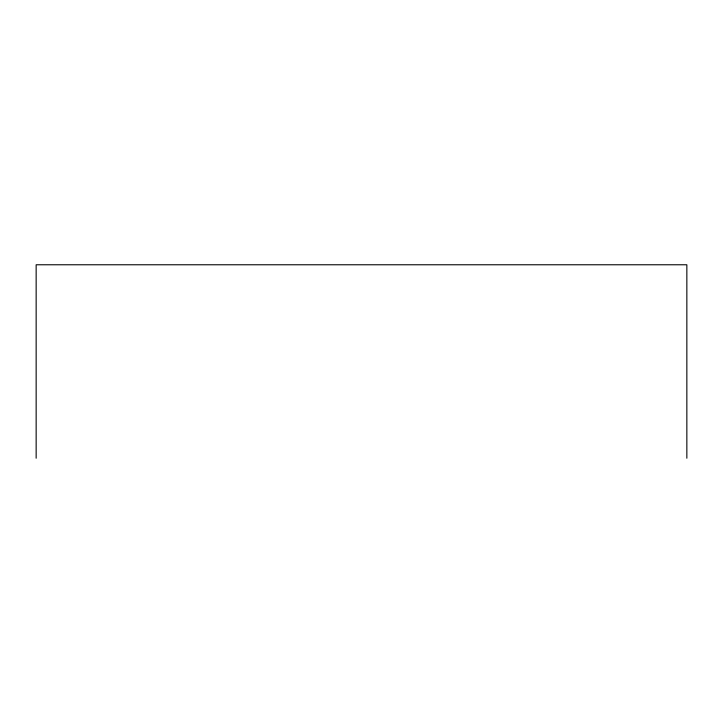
<?xml version="1.0" encoding="UTF-8"?>
<svg xmlns="http://www.w3.org/2000/svg" width="723" height="723" viewBox="0 0 723 723"><rect width="100%" height="100%" fill="white"/><g stroke="black" fill="none" stroke-linecap="round" stroke-linejoin="round"><path stroke-width="1.08" d="M686.85 458.228L686.85 264.772L36.15 264.772L36.15 458.228"/></g></svg>
